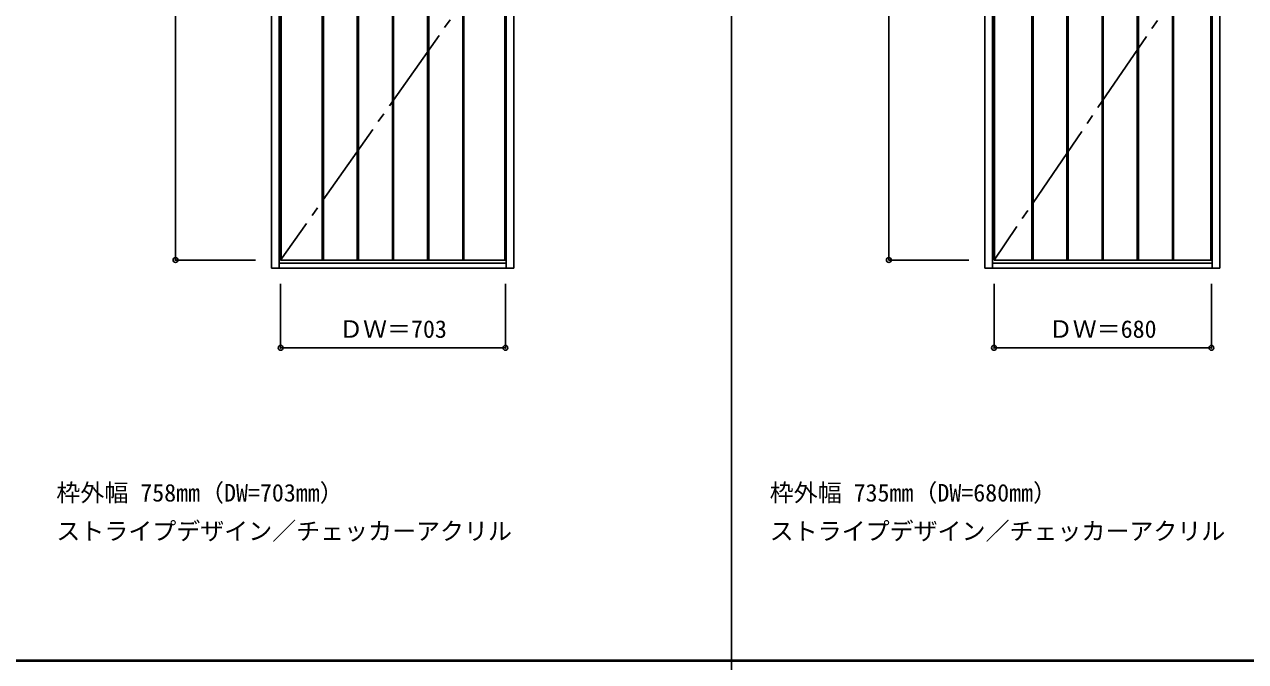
# Model space of a CAD drawing. Units: millimetres, scale not verified. Extents: x -6000 to 5700, y -4307 to 4175.
# Drawn here: x -1007 to 2813, y 186 to 2180 of the extents above; entities that cross this region are included whole.
import ezdxf
from ezdxf.enums import TextEntityAlignment as Align

# ---------------------------------------------------------------- set-up
doc = ezdxf.new("R2010")
doc.units = ezdxf.units.MM
doc.header["$LTSCALE"] = 30
doc.header["$PDMODE"] = 32
doc.header["$PDSIZE"] = 15
doc.linetypes.add('CHAIN2', pattern=[12, 9, -1, 1, -1])
for name, color, linetype in [('0-2_扉', 3, 'Continuous'), ('0-3_仕上げ', 7, 'Continuous'), ('0-4_枠', 3, 'Continuous'), ('0-7', 7, 'CHAIN2'), ('0-A_文字', 7, 'Continuous'), ('0-B_寸法', 7, 'Continuous'), ('F-1_枠', 6, 'Continuous')]:
    doc.layers.add(name, color=color, linetype=linetype)
doc.styles.add('ＭＳ ゴシック', font='')
doc.styles.get('ＭＳ ゴシック').set_extended_font_data('MS Gothic')

msp = doc.modelspace()

# ---------------------------------------------------------------- linework, layer by layer
at = {"layer": '0-2_扉'}
for p, q in [((-205.2, 1443), (-205.2, 3438)), ((497.8, 1443), (497.8, 3438)), ((2026.4, 1443), (2026.4, 3438)), ((2706.4, 1443), (2706.4, 3438)), ((-205.2, 1443), (497.8, 1443)), ((2026.4, 1443), (2706.4, 1443))]:
    msp.add_line(p, q, dxfattribs=at)
at = {"layer": '0-3_仕上げ'}
for p, q in [((-205.2, 1443), (-205.2, 3438)), ((-203.2, 1443), (-203.2, 3438)), ((144.3, 1443), (144.3, 3438)), ((146.3, 1443), (146.3, 3438)), ((148.3, 1443), (148.3, 3438)), ((364.3, 1443), (364.3, 3438)), ((366.3, 1443), (366.3, 3438)), ((368.3, 1443), (368.3, 3438)), ((495.8, 1574.5), (495.8, 3438)), ((497.8, 1443), (497.8, 3438)), ((2026.4, 1443), (2026.4, 3438)), ((2028.4, 1443), (2028.4, 3438)), ((2364.4, 1443), (2364.4, 3438)), ((2366.4, 1443), (2366.4, 3438)), ((2368.4, 1443), (2368.4, 3438)), ((2584.4, 1443), (2584.4, 3438)), ((2586.4, 1443), (2586.4, 3438)), ((2588.4, 1443), (2588.4, 3438)), ((2704.4, 1574.5), (2704.4, 3438)), ((2706.4, 1443), (2706.4, 3438)), ((34.3, 1443), (34.3, 2854)), ((36.3, 1443), (36.3, 2854)), ((38.3, 1443), (38.3, 2854)), ((254.3, 1443), (254.3, 2854)), ((256.3, 1443), (256.3, 2854)), ((258.3, 1443), (258.3, 2854)), ((2254.4, 1443), (2254.4, 2854)), ((2256.4, 1443), (2256.4, 2854)), ((2258.4, 1443), (2258.4, 2854)), ((2474.4, 1443), (2474.4, 2854)), ((2476.4, 1443), (2476.4, 2854)), ((2478.4, 1443), (2478.4, 2854)), ((-75.7, 1443), (-75.7, 2393.5)), ((-73.7, 1443), (-73.7, 2393.5)), ((-71.7, 1443), (-71.7, 2393.5)), ((2144.4, 1443), (2144.4, 2393.5)), ((2146.4, 1443), (2146.4, 2393.5)), ((2148.4, 1443), (2148.4, 2393.5)), ((495.8, 1443), (495.8, 1574.5)), ((2704.4, 1443), (2704.4, 1574.5)), ((-205.2, 1443), (497.8, 1443)), ((2026.4, 1443), (2706.4, 1443))]:
    msp.add_line(p, q, dxfattribs=at)
at = {"layer": '0-4_枠'}
for p, q in [((-234.2, 1418), (-234.2, 3465)), ((-210.2, 1418), (-210.2, 3441)), ((499.8, 1418), (499.8, 3441)), ((523.8, 1418), (523.8, 3465)), ((1997.4, 1418), (1997.4, 3465)), ((2021.4, 1418), (2021.4, 3441)), ((2708.4, 1418), (2708.4, 3441)), ((2732.4, 1418), (2732.4, 3465)), ((-234.2, 1418), (523.8, 1418)), ((-210.2, 1433), (499.8, 1433)), ((1997.4, 1418), (2732.4, 1418)), ((2021.4, 1433), (2708.4, 1433))]:
    msp.add_line(p, q, dxfattribs=at)
at = {"layer": '0-7'}
for points in [[(-205.2, 3438), (497.8, 2440.5), (-205.2, 1443)], [(2026.4, 3438), (2706.4, 2440.5), (2026.4, 1443)]]:
    msp.add_lwpolyline(points, dxfattribs=at)
at = {"layer": '0-B_寸法', "color": 4}
for p, q in [((-534.2, 3438), (-534.2, 1443)), ((1697.4, 3438), (1697.4, 1443)), ((-534.2, 1443), (-284.2, 1443)), ((1697.4, 1443), (1947.4, 1443)), ((-205.2, 1168), (-205.2, 1368)), ((497.8, 1168), (497.8, 1368)), ((2026.4, 1168), (2026.4, 1368)), ((2706.4, 1168), (2706.4, 1368)), ((-205.2, 1168), (497.8, 1168)), ((2026.4, 1168), (2706.4, 1168))]:
    msp.add_line(p, q, dxfattribs=at)
at = {"layer": '0-B_寸法'}
for p in [(-534.2, 1443), (1697.4, 1443), (-205.2, 1168), (497.8, 1168), (2026.4, 1168), (2706.4, 1168)]:
    msp.add_point(p, dxfattribs=at)
at = {"layer": 'F-1_枠'}
for p, q in [((1204.8, 4175), (1204.8, -3790)), ((-6000, 190.5), (5700, 190.5)), ((-6000, 187.5), (5700, 187.5))]:
    msp.add_line(p, q, dxfattribs=at)

# ---------------------------------------------------------------- texts
at = {"layer": '0-A_文字', "style": 'ＭＳ ゴシック'}
for s, p in [('枠外幅 758mm（DW=703mm）', (-906.8, 670.5)), ('枠外幅 735mm（DW=680mm）', (1324.8, 670.5)), ('ストライプデザイン／チェッカーアクリル', (-906.8, 550.5)), ('ストライプデザイン／チェッカーアクリル', (1324.8, 550.5))]:
    msp.add_text(s, height=54.99, dxfattribs=at).set_placement(p, align=Align.BOTTOM_LEFT)
at = {"layer": '0-B_寸法', "style": 'ＭＳ ゴシック'}
for s, p in [('ＤＷ＝703', (-22.45, 1183)), ('ＤＷ＝680', (2197.65, 1183))]:
    msp.add_text(s, height=54.99, dxfattribs=at).set_placement(p, align=Align.BOTTOM_LEFT)

doc.saveas('drawing.dxf')
